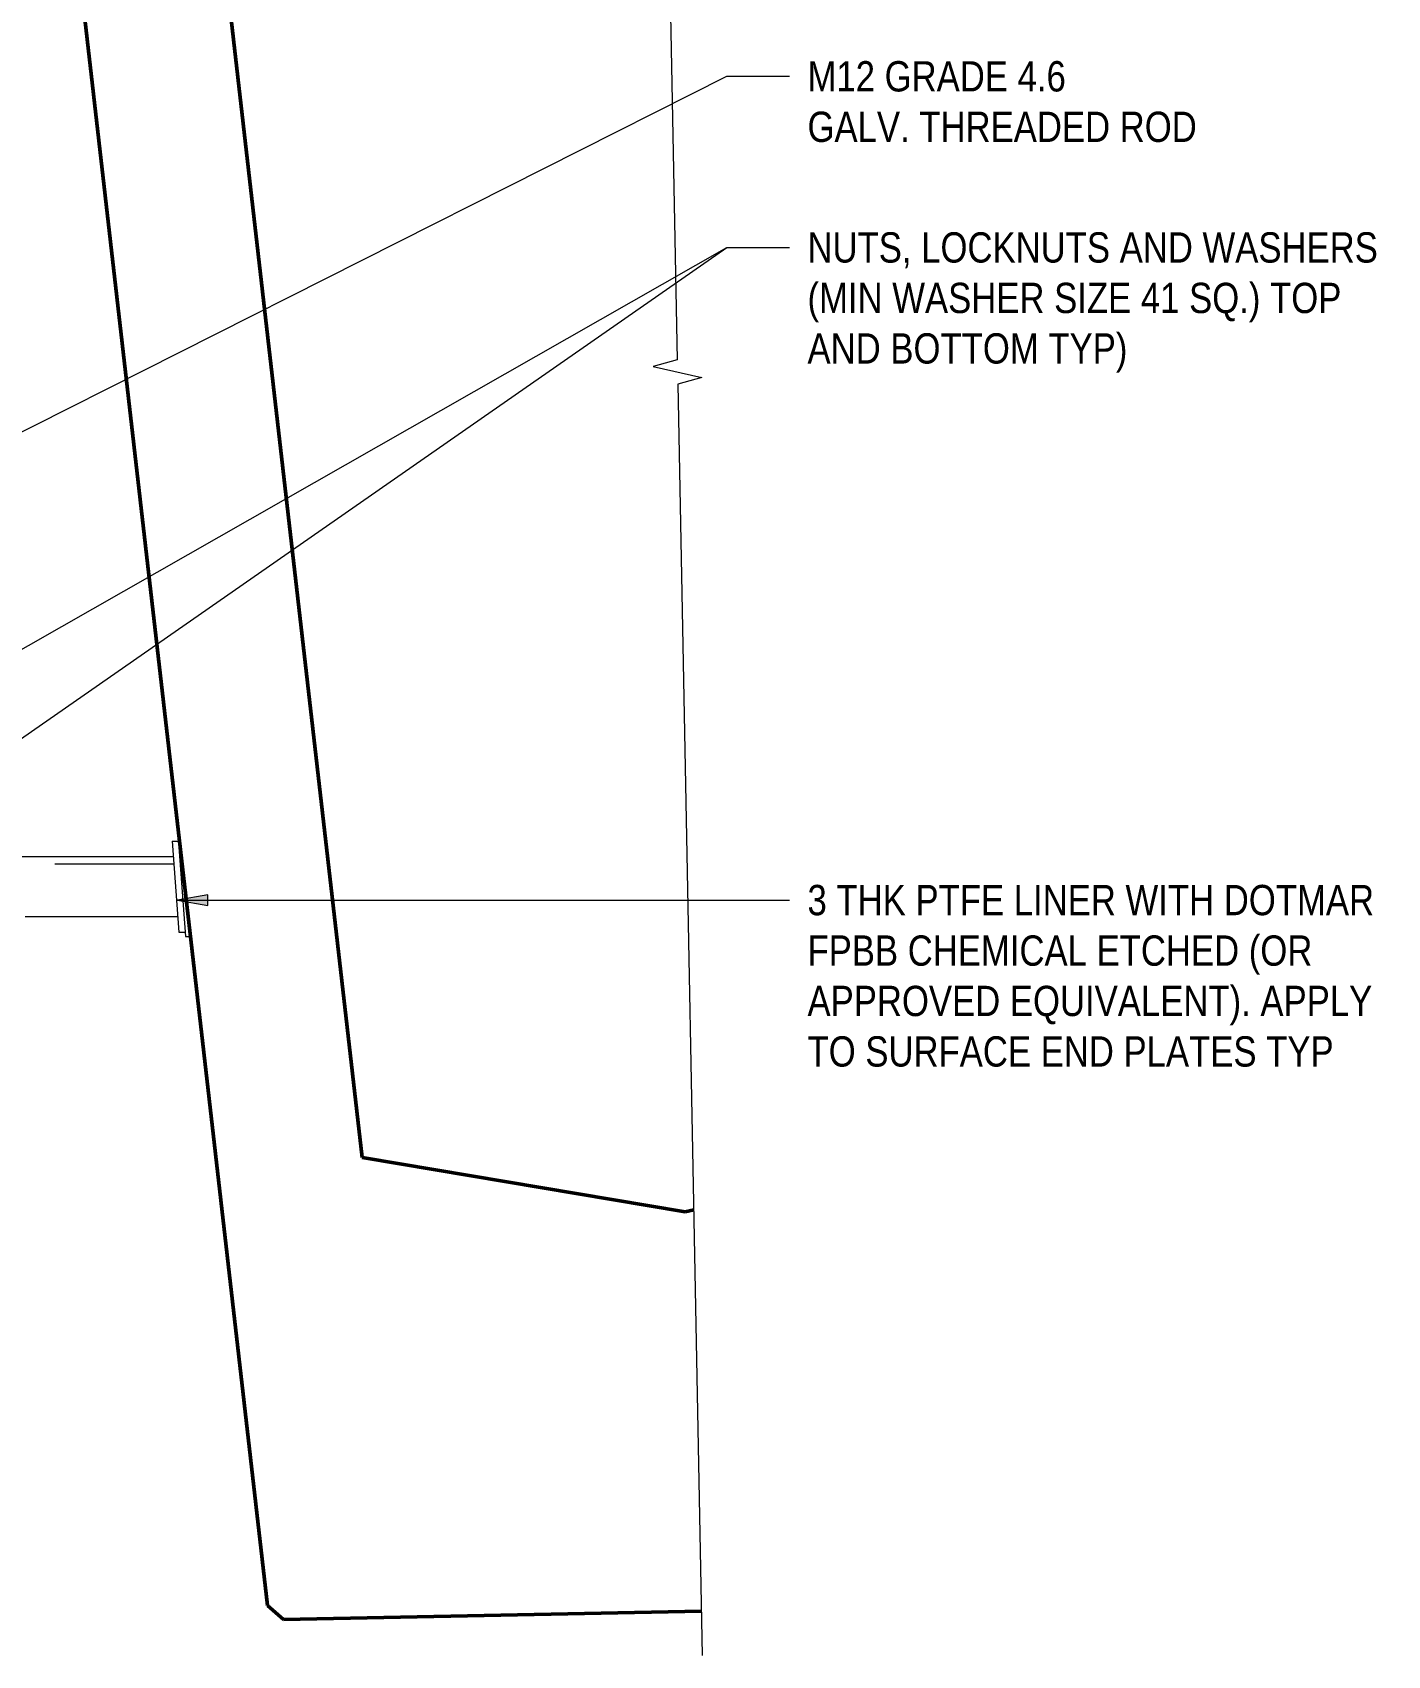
# Model space of a CAD drawing. Header units: metres. Extents: x -5.15 to 4.7, y 2.66 to 5.5.
# Drawn here: x -3.058 to -1.939, y 3.3 to 4.64 of the extents above; entities that cross this region are included whole.
import ezdxf

# ---------------------------------------------------------------- set-up
doc = ezdxf.new("R2010")
doc.units = ezdxf.units.M
doc.linetypes.add('JacobsDash', pattern=[0.0045, 0.003, -0.0015])
for name, color, linetype, lineweight in [('A-DETL', 7, 'Continuous', 13), ('A-DETL-GENF', 7, 'Continuous', 9), ('G-ANNO-TEXT', 7, 'Continuous', 9)]:
    doc.layers.add(name, color=color, linetype=linetype, lineweight=lineweight)
doc.styles.add('Arial Narrow', font='ARIALN.TTF', dxfattribs={"height": 0.025})

# ---------------------------------------------------------------- blocks, each defined once
blk = doc.blocks.new('1815 DEEP SUPER-T GIRDER_2D - 1815 DEEP SUPER-T GIRDER_2D-V1-DRG-2873254 - TYPE 4 HANGER _4X100 DIA_')
at = {"layer": 'A-DETL-GENF', "lineweight": 50}
for p, q in [((-0.3993, 0.037), (-0.2655, -1.3748)), ((-0.5063, -0.1056), (-0.3512, -1.7429)), ((0, -1.4248), (-0.2655, -1.3748)), ((0, -1.4248), (0.0072, -1.4235)), ((-0.3512, -1.7429), (-0.3381, -1.7548)), ((-0.3381, -1.7548), (0.007, -1.7548))]:
    blk.add_line(p, q, dxfattribs=at)
blk = doc.blocks.new('CS_DET_BreakLine_ViewScale - CS_Std BreakLine-7262547-DRG-2873254 - TYPE 4 HANGER _4X100 DIA_')
at = {"layer": 'A-DETL-GENF'}
for p, q in [((1.035, -0.02), (1.045, 0.02)), ((1.045, 0.02), (1.05, 0)), ((-0.02, 0), (1.03, 0)), ((1.03, 0), (1.035, -0.02)), ((1.05, 0), (2.1, 0))]:
    blk.add_line(p, q, dxfattribs=at)

msp = doc.modelspace()

# ---------------------------------------------------------------- hatches: boundary and pattern name
at = {"layer": 'G-ANNO-TEXT'}
msp.add_hatch(color=256, dxfattribs=at).paths.add_polyline_path([(-2.938, 3.9237), (-2.913, 3.9193), (-2.913, 3.9281)])

# ---------------------------------------------------------------- linework, layer by layer
at = {"layer": 'A-DETL'}
for p, q in [((-2.9426, 3.9722), (-2.937, 3.8972)), ((-2.9426, 3.9722), (-2.9373, 3.9722)), ((-2.9375, 3.9749), (-2.9314, 3.8936)), ((-3.2133, 3.9597), (-2.9416, 3.9597)), ((-3.0639, 3.9102), (-2.9379, 3.9102)), ((-2.937, 3.8972), (-2.9317, 3.8972)), ((-2.9314, 3.8936), (-2.9274, 3.8936))]:
    msp.add_line(p, q, dxfattribs=at)
at = {"layer": 'A-DETL', "linetype": 'JacobsDash'}
msp.add_line((-3.0394, 3.9537), (-2.9412, 3.9537), dxfattribs=at)
at = {"layer": 'G-ANNO-TEXT'}
for p, q in [((-3.3634, 4.1608), (-2.4845, 4.6039)), ((-2.4845, 4.6039), (-2.433, 4.6039)), ((-3.359, 3.964), (-2.4845, 4.4626)), ((-3.3556, 3.8564), (-2.4845, 4.4626)), ((-2.4845, 4.4626), (-2.433, 4.4626)), ((-2.4845, 4.4626), (-2.433, 4.4626)), ((-2.913, 3.9281), (-2.938, 3.9237)), ((-2.913, 3.9193), (-2.913, 3.9281)), ((-2.938, 3.9237), (-2.913, 3.9193)), ((-2.938, 3.9237), (-2.433, 3.9237))]:
    msp.add_line(p, q, dxfattribs=at)

# ---------------------------------------------------------------- block references
at = {"layer": 'A-DETL-GENF', "rotation": 271.1085357865005}
msp.add_blockref('CS_DET_BreakLine_ViewScale - CS_Std BreakLine-7262547-DRG-2873254 - TYPE 4 HANGER _4X100 DIA_', (-2.5455, 5.3995), dxfattribs=at)
at = {"layer": 'A-DETL-GENF', "color": 8, "true_color": 0x808080, "rotation": 1.145792304612802}
msp.add_blockref('1815 DEEP SUPER-T GIRDER_2D - 1815 DEEP SUPER-T GIRDER_2D-V1-DRG-2873254 - TYPE 4 HANGER _4X100 DIA_', (-2.5476, 5.0909), dxfattribs=at)

# ---------------------------------------------------------------- texts
at = {"layer": 'G-ANNO-TEXT', "char_height": 0.025, "attachment_point": 1, "style": 'Arial Narrow', "bg_fill": 3, "box_fill_scale": 1, "bg_fill_color": 256, "bg_fill_transparency": 0}
for s, insert in [('M12 GRADE 4.6', (-2.418, 4.6164)), ('GALV. THREADED ROD', (-2.418, 4.5747)), ('NUTS, LOCKNUTS AND WASHERS ', (-2.418, 4.4751)), ('(MIN WASHER SIZE 41 SQ.) TOP ', (-2.418, 4.4334)), ('AND BOTTOM TYP)', (-2.418, 4.3917)), ('3 THK PTFE LINER WITH DOTMAR ', (-2.418, 3.9362)), ('FPBB CHEMICAL ETCHED (OR ', (-2.418, 3.8945)), ('APPROVED EQUIVALENT). APPLY ', (-2.418, 3.8529)), ('TO SURFACE END PLATES TYP', (-2.418, 3.8112))]:
    msp.add_mtext(s, dxfattribs=dict(at, insert=insert))

doc.saveas('drawing.dxf')
